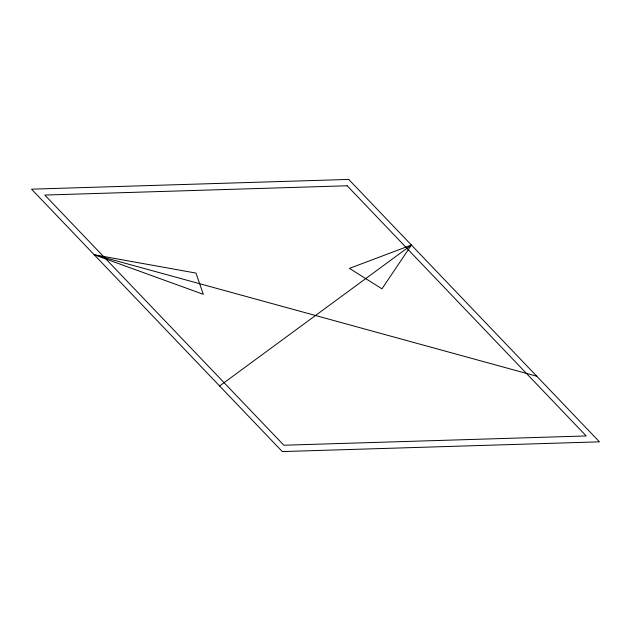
<?xml version="1.0" encoding="UTF-8"?>
<svg xmlns="http://www.w3.org/2000/svg" width="631" height="631" viewBox="0 0 631 631"><rect width="100%" height="100%" fill="white"/><g stroke="black" fill="none" stroke-linecap="round" stroke-linejoin="round"><path stroke-width="0.95" d="M411.396 245.033L381.96 288.832L349.456 268.38L411.396 245.033L219.604 385.967M94.232 254.766L195.996 273.089L203.308 294.314L94.232 254.766L536.768 376.234M348.714 179.425L31.55 189.166L282.286 451.575L599.45 441.834L348.714 179.425M347.16 185.774L44.801 195.058L283.84 445.226L586.199 435.942L347.16 185.774"/></g></svg>
